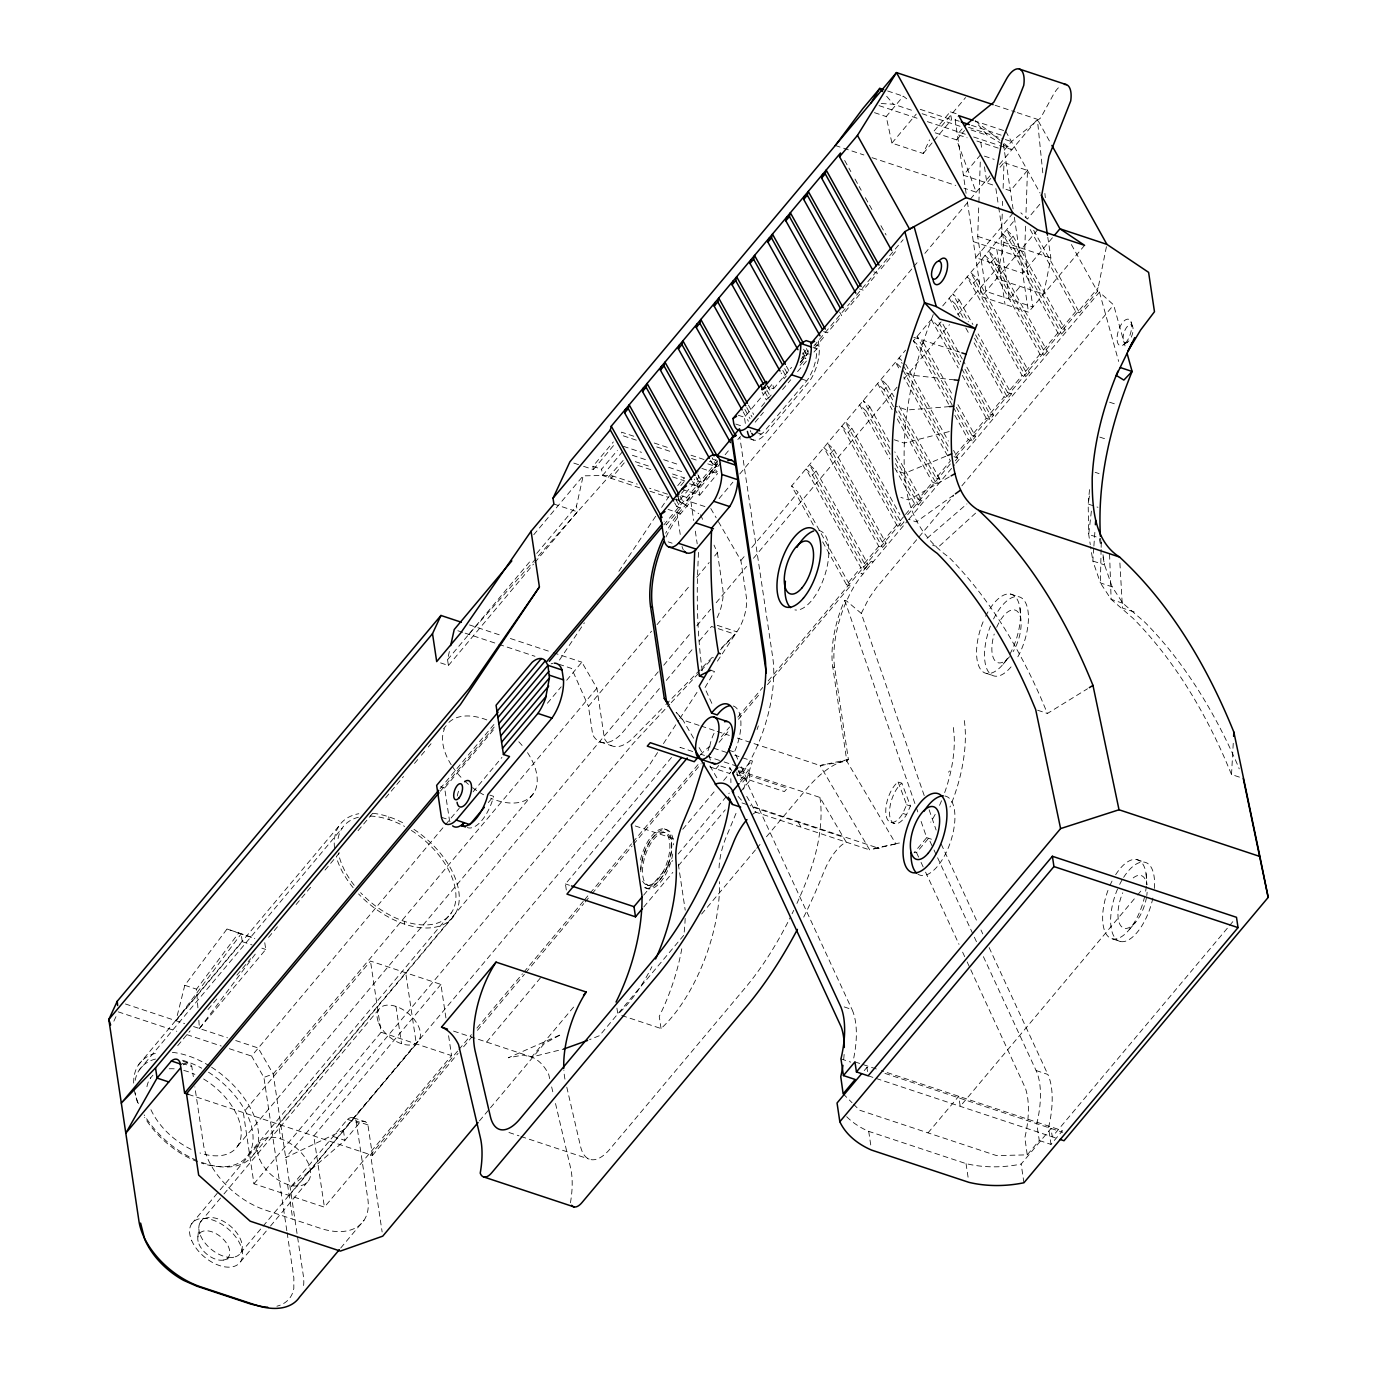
<?xml version="1.0" encoding="UTF-8"?>
<svg xmlns="http://www.w3.org/2000/svg" width="1377" height="1377" viewBox="0 0 1377 1377"><rect width="100%" height="100%" fill="white"/><g stroke="black" fill="none" stroke-linecap="round" stroke-linejoin="round"><path stroke-width="0.75" stroke-dasharray="5 3.75" d="M1101.101 549.457L1100.395 582.919L1111.136 599.356L1133.116 618.342A1314.691 589.339 -71.7 0 1 1225.082 759.209L1231.52 774.511L1241.297 777.747M1101.152 547.375L1101.325 539.009M1025.555 226.189L1024.677 251.939L1032.905 306.951L985.932 291.39L977.704 236.362L978.823 204.175M978.892 202.04L980.372 159.112M1002.232 214.106L1001.199 244.142L1009.41 299.17L1020.168 286.364M1002.525 205.534L1002.663 201.231M1003.11 188.356L1003.988 162.606L1027.483 170.404L1025.848 217.6M698.483 552.349L697.433 578.065A505.479 226.585 -71.7 0 0 702.304 671.425M1231.52 774.511L1233.276 742.719M1093.734 548.218L1092.839 561.007L1100.395 582.919L1112.134 586.809L1122.875 603.246L1144.855 622.249A1314.691 589.339 -71.7 0 1 1236.821 763.116L1239.231 768.848M1093.889 546.084L1094.939 531.143M1089.517 489.61L1088.174 504.068L1088.708 534.414L1090.291 544.638M197.892 1236.856L199.011 1225.754M1091.376 511.125L1088.708 534.414L1098.502 537.667M717.159 461.605L715.833 473.068L718.26 470.194M1089.414 495.961L1088.174 504.068L1097.951 507.304M998.669 207.17L1003.936 242.369L996.673 278.584L1043.646 294.144L1050.892 257.947L1047.794 237.223M1030.185 229.546L1075.764 311.529L1079.516 312.768L1097.435 291.425L1106.901 244.366M440.606 662.905L448.437 665.487L447.559 659.686L449.78 649.634M534.844 562.505L577.376 511.814L576.515 505.996L583.159 475.857L610.768 475.34L637.293 484.136M227.016 928.993L241.13 933.916L242.283 941.679L175.963 1020.718L184.793 985.295L227.016 928.993L254.659 938.305M489.782 795.08L493.534 796.319L492.277 800.949A33.633 15.078 -71.7 0 1 467.319 827.577M707.985 750.758L709.241 746.73L728.881 753.236M743.597 789.228L752.444 761.051L734.767 755.198M898.097 781.964L906.668 804.77L902.796 813.411A22.135 9.932 -71.7 0 1 886.013 814.891A22.135 9.932 -71.7 0 1 898.097 781.964L901.849 783.22L910.438 806.027L906.548 814.65A22.135 9.932 -71.7 0 1 889.766 816.131A22.135 9.932 -71.7 0 1 901.849 783.22M933.262 314.541C913.175 364.785 901.453 419.09 904.62 473.378C906.376 508.888 920.335 536.858 949.011 557.306A1314.691 589.339 -71.7 0 1 1040.978 698.173L1047.415 713.475L1087.503 688.775M736.006 813.377L726.884 835.391A45.08 20.207 -71.7 0 0 719.018 868.939M113.861 1021.2L116.46 1015.589M906.686 98.8L903.295 96.183L886.203 116.563L891.917 143.105L923.227 153.484L929.544 139.886M924.225 795.596L861.279 613.402L846.597 600.974L844.703 600.355L844.118 601.629A69.194 31.017 -71.7 0 0 832.775 667.002L846.855 761.206L895.842 843.843A59.28 26.576 -71.7 0 1 900.455 842.913M861.279 613.402L868.904 598.324L876.357 587.772L953.607 495.686M657.586 752.565L648.206 766.903L343.389 1130.173L285.693 1157.609L633.489 743.115L669.756 704.232M663.456 743.597L678.706 720.291M679.877 718.501L697.485 691.615M717.417 661.132L736.867 631.836A27.678 12.41 -71.7 0 0 746.317 596.826L740.878 560.491L717.245 519.645M559.441 660.082L584.399 622.8M618.841 571.3L655.676 516.272M661.614 507.39L669.928 494.963L649.531 488.198M197.909 1007.809L196.532 989.185L238.755 932.883M175.963 1020.718L241.13 933.916L254.814 938.46M198.822 1020.237L199.441 1028.499L255.657 953.607M286.812 1230.677L263.902 1077.399L251.561 1056.073L444.1 826.355M737.383 738.089L820.072 765.509L846.855 761.206L848.387 759.467L834.669 667.621A69.194 31.017 -71.7 0 1 845.994 602.248L849.747 594.296A69.194 31.017 -71.7 0 1 862.88 574.089L907.598 520.781M908.975 519.129L954.519 464.841M955.896 463.206L1099.431 292.113L1113.649 304.937L1125.956 349.293M961.886 485.823L1113.649 304.937M533.777 534.706L583.159 475.857M583.607 466.338L593.384 469.574L592.902 466.321L613.367 441.931M593.384 469.574L615.209 443.566M639.789 487.854L602.524 475.495L601.594 469.213L617.395 450.365M447.559 659.686L531.247 559.957M536.72 553.416L576.515 505.996M602.524 475.495L622.301 451.931M448.437 665.487L533.484 564.14M468.782 634.367L625.089 458.266M891.917 143.105L916.204 114.153M624.246 462.861L611.216 478.37L610.768 475.34M138.475 1064.903L339.052 825.856M139.249 1069.998L342.116 828.214M956.137 113.689L950.268 111.744L933.158 132.123L956.636 139.903L976.19 192.195L963.952 188.15M941.438 126.305L965.587 97.543M923.227 153.484L932.659 142.227M934.019 140.626L951.559 119.713L950.268 111.744M177.702 1045.642L190.095 1030.874M207.996 1009.548L217.635 998.067M236.913 975.088L250.666 958.685M268.567 937.341L279.583 924.225M296.107 904.534L312.631 884.843M325.024 870.075L341.53 850.384M358.054 830.692L373.201 812.654M385.594 797.885L403.495 776.542M414.511 763.426L420.019 756.868M421.396 755.216L426.904 748.658M428.281 747.022L431.035 743.735M443.411 728.967L446.165 725.679M966.103 193.331L955.139 119.885L958.719 115.616M199.441 1028.499L265.761 949.459L264.608 941.696M962.093 128.853L957.325 134.533L967.102 137.786M956.636 139.903L964.537 130.505M677.742 485.651L684.266 477.888L672.028 473.826M680.806 485.582L684.713 480.917L684.266 477.888M745.336 423.376L744.423 417.265L772.772 383.477L773.564 388.762L767.471 386.748M681.495 493.362L684.18 490.16M672.131 498.577L679.085 500.884L698.845 477.32L697.915 471.02M773.564 388.762L791.534 367.349M802.584 354.182L806.733 349.242M440.089 788.66L495.341 722.822M674.661 502.863L676.761 506.616L680.341 502.347L684.094 503.586L698.414 486.511L694.283 479.058M692.579 481.52L694.662 485.272L698.242 481.003L701.995 482.243L716.333 465.168L712.184 457.715M710.48 460.176L712.58 463.929L716.16 459.66M809.452 354.182L805.7 352.942L802.12 357.211L805.872 358.45L798.058 367.762M761.533 406.508L767.041 399.95M768.418 398.297L771.189 395.01M801.483 358.898L808.385 350.687M440.33 791.241L495.513 725.49M663.8 524.912L717.606 460.779M800.157 362.409L807.008 354.233M813.876 346.057L849.575 303.525M850.934 301.873L877.029 270.804M878.406 269.152L903.105 239.718M800.553 362.358L807.473 354.113M449.969 821.828A26.266 11.773 -71.7 0 1 449.401 819.917L444.633 788.023L495.41 727.521M676.365 500.402L680.513 507.855L666.193 524.93L664.11 521.212M725.128 454.703L730.326 448.489M737.814 439.556L740.43 436.457M814.668 347.968L823.79 337.107M859.609 294.42L845.271 311.495L841.519 310.255M881.091 268.808L895.429 251.733M717.658 463.86L698.483 486.718L699.74 495.135L681.89 489.214M704.921 506.564L687.312 500.729L715.971 466.579L715.472 463.309L709.362 461.278M720.911 462.844L678.775 513.053A69.194 31.017 -71.7 0 0 665.659 533.26M755.181 422.171L759.278 417.265M760.655 415.647L763.392 412.377M782.549 389.553L790.759 379.759M797.593 371.618L807.18 360.189M814.014 352.047L819.04 346.04L818.282 340.911M980.51 154.826L963.401 175.223L994.71 185.602M665.986 537.013A69.194 31.017 -71.7 0 1 680.668 513.673L690.875 501.486L693.733 520.558M699.74 495.135L717.675 473.464M750.981 438.661A29.64 13.288 -71.7 0 0 764.407 435.115L809.349 381.567A28.848 12.927 -71.7 0 0 819.04 346.04L815.046 344.715M1004.281 150.11L1011.441 141.573L1040.737 117.837L1053.216 94.927A22.204 9.949 -71.7 0 1 1059.894 86.458M445.477 824.703L459.247 808.282M473.034 791.878L501.951 757.402M547.409 703.217L561.179 686.813M566.687 680.238L581.851 662.182L596.895 688.173L604.434 738.623A57.473 25.767 -71.7 0 0 632.749 738.244L664.334 706.126M719.087 498.629L732.891 482.174M739.793 473.946L912.452 268.188M913.829 266.536L919.354 259.96M924.879 253.368L969.064 200.698M970.458 199.045L989.925 175.843M999.461 164.483L1037.363 119.3L1050.858 143.569M990.838 178.304L986.879 183.003L984.142 164.706M1000.046 167.323L1003.988 162.606M488.267 802.602L493.534 796.319M1027.483 170.404L1010.357 190.783L1002.542 188.201M596.895 688.173L273.197 1073.957L263.902 1077.399M445.924 1017.913L440.915 984.417L370.482 961.06L243.333 1112.599L253.97 1183.79L324.404 1207.147L451.57 1055.608L448.437 1034.661M659.411 688.569L621.01 734.337A57.473 25.767 -71.7 0 1 592.695 734.716L588.461 706.384L651.562 631.182M657.036 624.642L689.963 585.414M696.831 577.238L709.172 562.522M714.663 555.981L717.4 552.711L714.026 545.12M1012.973 213.211L975.708 257.637L1022.681 273.197L1053.044 237.016M237.584 1146.112L533.605 793.341M813.377 525.102L791.62 485.978L905.584 350.154M948.615 404.184L913.399 340.842L931.317 319.498L937.857 325.747L960.785 366.988M942.711 305.918L1015.641 218.977M740.878 560.491L746.334 554.002M751.79 547.495L798.161 492.226L791.62 485.978M812.482 475.151L816.062 470.882L809.521 464.634L864.429 563.382L868.198 564.622L864.618 568.89L860.849 567.651L805.941 468.903L812.482 475.151L864.618 568.89M830.4 453.808L833.98 449.539L827.439 443.291L882.347 542.039L886.099 543.278L882.519 547.547L878.767 546.308L823.859 447.559L830.4 453.808L882.519 547.547M848.301 432.464L851.881 428.195L845.34 421.947L900.248 520.695L904.018 521.935L900.42 526.203L896.668 524.964L841.76 426.216L848.301 432.464L900.42 526.203M890.196 454.238L866.219 411.121L869.799 406.852L863.259 400.604L890.196 449.04M893.501 406.663L884.12 389.777L887.7 385.508L881.16 379.26L893.587 401.619M952.264 405.217L919.939 347.09L923.519 342.821L916.979 336.573L952.213 399.915M937.857 325.747L941.438 321.478L962.282 358.984M963.057 317.536L955.758 304.403L959.339 300.134L952.798 293.886L968.341 321.822M973.677 283.06L977.257 278.791L970.716 272.543L1025.624 371.291L1029.376 372.53L1025.796 376.799L1022.044 375.56L967.119 276.811L973.677 283.06L1025.796 376.799M991.578 261.716L995.158 257.447L988.617 251.199L1043.525 349.947L1047.277 351.187L1043.697 355.455L1039.945 354.216L985.037 255.468L991.578 261.716L1043.697 355.455M1009.496 240.373L1013.076 236.104L1006.535 229.856L1061.443 328.604L1065.196 329.843L1061.615 334.112L1057.863 332.873L1002.938 234.124L1009.496 240.373L1061.615 334.112M1039.79 204.261L1027.397 219.029L1020.856 212.781M248.514 1154.563L451.398 912.779M191.61 1223.843L218.823 1191.398M220.182 1189.78L259.668 1142.738M658.206 671.804L278.55 1124.269L280.736 1138.882M663.731 665.229L691.409 632.232M696.865 625.743L710.721 609.202M716.178 602.713L746.609 566.429M753.46 558.287L897.064 387.144M903.932 378.933L949.51 324.628M957.79 314.765L999.203 265.417M253.867 1154.201L454.462 915.154M200.491 1221.967L222.592 1195.615M223.969 1193.962L378.709 1009.548M1084.594 245.347L1028.499 312.183L981.543 296.623L1037.638 229.77M666.279 680.393L693.715 647.706M699.189 641.166L711.548 626.449L735.025 634.246L720.515 649.789M253.97 1183.79L381.119 1032.251L370.482 961.06M440.915 984.417L313.767 1135.956L324.404 1207.147M367.917 1124.906L356.178 1121.016A18.796 8.417 -71.7 0 0 347.486 1119.381L290.186 1187.68L344.904 1140.345L359.242 1123.271A18.796 8.417 -71.7 0 1 367.917 1124.906L372.478 1155.406L188.529 1094.422M240.579 1252.984L418.815 1040.582M289.187 1195.46L416.336 1043.921L405.699 972.73M240.562 1261.728L269.152 1227.647M270.512 1226.029L308.62 1180.605M566.326 890.024L565.431 883.931L671.752 757.195M822.689 541.867L846.528 584.726L860.849 567.651M864.429 563.382L878.767 546.308M882.347 542.039L896.668 524.964M900.248 520.695L904.155 516.031M905.464 514.482L914.586 503.621L918.339 504.86L921.919 500.591L894.809 451.845M895.377 458.352L918.166 499.352L932.487 482.277L936.24 483.516L939.837 479.248L898.131 404.27M898.768 410.931L936.067 478.008L950.405 460.934L903.777 377.091M955.277 455.116L968.306 439.59L972.059 440.829L975.639 436.561L956.877 402.824M956.344 407.368L971.887 435.321L986.225 418.247L989.977 419.486L993.557 415.217L963.332 360.86M964.933 369.26L989.805 413.978L1004.126 396.903L1007.878 398.142L1011.458 393.874L978.1 333.888M975.587 334.869L1007.706 392.634L1022.044 375.56M1025.624 371.291L1039.945 354.216M1043.525 349.947L1057.863 332.873M1061.443 328.604L1075.764 311.529M457.577 1051.133L370.602 1154.787L382.135 1231.985M458.954 1049.481L471.382 1034.678M476.907 1028.085L522.468 973.797M523.845 972.145L583.211 901.401M584.588 899.749L588.736 894.809M590.113 893.174L631.544 843.808M632.921 842.156L699.189 763.185M721.273 736.85L729.569 726.987M737.848 717.107L762.703 687.484M768.211 680.909L902.142 521.315M907.667 514.723L950.457 463.722M955.982 457.13L1098.192 287.655M372.478 1155.406L458.093 1053.371M463.619 1046.795L471.898 1036.915M477.423 1030.34L524.379 974.382M525.756 972.73L583.762 903.605M585.139 901.969L590.664 895.377M592.041 893.725L632.095 846.012M633.472 844.359L701.134 763.719M719.087 742.323L730.137 729.156M738.433 719.276L760.517 692.941M767.419 684.713L850.28 585.965L798.161 492.226M955.345 460.744L957.738 457.904L953.572 450.399M486.615 1042.062L541.144 977.068M682.751 829.229L715.472 790.226M723.648 780.484L730.481 772.359M340.721 1248.027L364.027 1220.229M643.661 895.136L672.664 860.573M678.173 853.998L729.276 793.1M740.327 779.933L748.606 770.053L739.552 767.058M740.465 782.016L744.475 777.23L746.351 777.85L741.291 783.874M643.799 906.961L672.802 872.398M678.327 865.806L725.266 809.848M740.465 791.758L750.121 780.225L748.606 770.053M490.505 1107.745L544.363 1043.542L561.3 1034.385L508.32 1057.777L522.916 1055.075L531.694 1057.02L575.328 1005.021M479.454 1120.912L489.11 1109.397M683.698 935.396L599.563 1035.642L589.58 1039.635M701.633 914.018L755.422 849.919M756.799 848.284L760.947 843.344M766.455 836.768L806.457 789.107C817.611 776.026 831.192 763.529 848.387 759.467L820.072 765.509L869.696 849.919L895.532 843.981M948.529 772.17L949.528 770.965M921.093 821.415L926.704 837.646L914.053 852.707L916.531 852.604L928.58 838.266L933.09 848.025M864.205 1070.635L866.925 1067.399L870.918 1068.724M928.029 1132.875L958.719 1096.281L960.234 1106.333L1136.197 896.616M1137.574 894.981L1141.688 890.058M853.533 1104.199L859.455 1110.137L996.604 1155.613L1027.242 1154.855L1039.274 1140.5L1036.778 1123.821A70.416 31.568 -71.7 0 0 1036.106 1070.549L982.799 955.38M1023.937 1182.757L1021.149 1164.047L1051.012 1128.434L1052.269 1136.851L1228.25 927.134M1229.609 925.499L1233.74 920.576M1039.274 1140.5L1051.012 1144.407L1062.51 1130.706L881.383 1070.652M1003.058 664.248L1008.239 658.24M1129.157 929.733L1135.612 922.211M718.811 765.44L715.851 768.865L714.938 762.755M671.201 702.683L713.269 657.569M665.848 704.594L712.46 657.173M721.496 647.999L735.025 634.246M975.57 513.156L938.374 547.03L932.504 545.085M927.031 538.321L966.929 503.913M953.676 495.083L916.307 521.883L908.476 519.284M1123.666 344.698L1127.643 342.03M949.269 476.924L908.734 499.971L900.902 497.39M945.827 456.269L904.62 473.378L896.788 470.779M223.522 1260.075L233.729 1257.201M949.252 431.569L904.069 443.033L894.293 439.779M453.549 1031.098L531.694 1057.02L563.623 1049.067M895.842 843.843L872.192 848.731L879.146 848.404L750.086 805.614M949.373 406.611L907.133 409.985L895.394 406.095M881.228 103.533L893.501 104.239L913.915 111.003M954.244 379.863L913.691 375.405L901.952 371.515M959.838 352.219L913.743 337.279M995.106 105.289L1015.228 111.967M1017.242 112.621L1037.363 119.3L1043.164 176.497M887.649 90.985L903.295 96.183M1003.626 130.522L975.054 121.038L987.429 135.376L1001.406 143.535M955.139 119.885L959.218 121.245M971.473 125.307L1002.095 135.462M920.249 109.334L951.559 119.713M968.565 127.355L1003.282 138.87M1005.33 139.542L1011.441 141.573M922.091 113.706L960.888 126.564M971.095 129.954L987.429 135.376M879.042 105.633L920.008 119.197M927.358 121.641L965.587 134.326M973.642 136.994L997.791 144.998M999.633 145.601L1011.888 149.663L1003.592 143.122M976.895 141.022L998.411 148.165M874.464 112.656L886.203 116.563M984.417 156.117L994.211 159.371M835.305 145.497L863.895 154.964M872.054 157.684L955.776 185.43M1003.936 242.369L1050.892 257.947M977.704 236.362L1024.677 251.939M973.315 241.595L1020.288 257.172M873.758 271.837L877.51 273.076L863.19 290.151L859.437 288.912M1109.587 402.204L1117.401 404.786M823.618 331.599L827.37 332.838L841.691 315.763L839.626 312.045M1007.706 392.634L1011.458 393.874M1099.758 437.094L1107.573 439.676M812.998 347.538L816.75 348.777A27.333 12.255 -71.7 0 1 807.404 380.052L763.719 432.12A26.111 11.704 -71.7 0 1 757.746 435.666M989.805 413.978L993.557 415.217M1095.145 472.311L1099.07 473.602M801.362 378.933L809.349 381.567M971.887 435.321L975.639 436.561M953.986 456.665L957.738 457.904M936.067 478.008L939.837 479.248M738.313 415.252L744.423 417.265M735.766 424.064L743.907 426.767M756.421 432.464L764.407 435.115M749.811 438.798L753.804 440.106M918.166 499.352L921.919 500.591M712.322 459.023L716.315 460.348M633.799 436.234L621.561 432.171L622.043 435.425L636.329 440.175M654.23 443.015L670.565 448.42M690.979 455.202L707.313 460.607M712.58 463.929L716.333 465.168M656.743 446.94L673.095 452.362M691.461 458.455L699.636 461.157M707.795 463.86L715.971 466.579M1122.875 603.246L1111.136 599.356L1109.483 551.334M701.874 468.438L717.727 473.688M1134.2 611.956L1122.462 608.066L1119.811 561.3M623.368 446.32L641.51 452.327M663.662 459.677L679.773 465.013M632.37 455.271L646.467 459.952M668.637 467.302L684.748 472.638M635.296 461.656L651.614 467.061M637.792 465.357L652.061 470.091M672.475 476.855L684.713 480.917M694.662 485.272L698.414 486.511M689.55 483.757L700.359 487.338M1010.477 594.055L1018.464 596.706M592.902 466.321L601.594 469.213M681.615 495.737L686.83 497.476L687.312 500.729M873.104 561.902L871.228 561.282L861.004 573.469L862.88 574.089M573.813 463.102L581.645 465.684M649.978 491.228L668.344 497.321M676.761 506.616L680.513 507.855M680.668 513.673L668.069 509.37M846.528 584.726L850.28 585.965M553.898 504.034L577.376 511.814M668.155 541.867L672.114 543.175M986.534 673.422L994.521 676.073M1037.638 710.222L1047.415 713.475M717.297 625.347L736.867 631.836M832.775 667.002L834.669 667.621M710.721 670.272L714.474 671.511L704.766 688.035L712.77 705.334M469.54 624.951L502.209 635.778M510.385 638.498L551.213 652.027M553.261 652.698L581.851 662.182M457.852 630.735L463.309 632.559M465.133 633.162L496.873 643.679M498.87 644.35L534.999 656.313M558.89 664.23L571.627 668.465L588.461 706.384M1136.559 859.541L1144.545 862.174M699.068 725.386L682.923 720.051L676.09 712.288M701.082 726.058L715.197 730.739M717.21 731.411L729.311 735.421M906.668 804.77L910.438 806.027M728.777 750.172L734.406 752.049L737.814 759.415M902.796 813.411L906.548 814.65M692.717 751.532L680.049 747.332L680.651 751.394M700.583 754.131L704.508 755.439M706.47 756.093L722.185 761.292M724.147 761.946L735.92 765.853M739.776 770.845L819.917 797.421L846.218 842.139L844.91 842.776A46.508 20.844 -71.7 0 0 823.566 872.57A283.645 127.149 -71.7 0 1 803.548 917.443M720.825 766.111L730.912 769.45M738.984 772.136L787.386 788.178L784.408 791.603L739.26 776.628M891.091 822.396L894.843 823.635M736.729 774.666L740.723 775.991A94.221 42.239 -71.7 0 0 772.686 657.036L739.845 437.335M926.704 837.646L932.487 839.557M709.947 766.903L729.586 773.426M600.045 741.893L611.784 745.783M742.014 802.929L748.055 804.943M753.099 807.215L843.258 837.113M754.751 811.81L869.696 849.919M1112.616 938.907L1120.603 941.558A41.517 18.607 -71.7 0 0 1153.461 894.947M640.46 859.85A31 13.89 -71.7 0 1 664.213 828.92L666.089 829.539M663.249 832.087L665.125 832.724M635.279 825.959L674.558 838.989M440.64 786.697L444.633 788.023M647.293 885.015L649.169 885.635M441.415 817.284L449.401 819.917M646.329 888.182L648.206 888.802M565.431 883.931L569.458 885.273M844.187 1006.914L852.019 1009.513A70.416 31.568 -71.7 0 1 853.086 1061.03M1036.106 1070.549L1047.845 1074.439A70.416 31.568 -71.7 0 1 1048.517 1127.711L1051.012 1144.407M854.928 1061.874L879.352 1069.981M840.951 1058.896L850.728 1062.132M884.929 1073.371L1062.751 1132.324M868.181 1075.816L874.171 1077.795M876.185 1078.466L1056.193 1138.142M621.767 1015.503L661.046 1028.533A118.267 53.014 -71.7 0 0 701.616 966.929A107.303 48.092 -71.7 0 0 719.517 881.659M846.7 1116.713A90.744 60.726 -8.5 0 0 868.715 1131.36L966.034 1163.617A90.744 60.726 -8.5 0 0 1021.149 1164.047M242.283 941.679L252.06 944.915M261.854 948.168L265.761 949.459M381.119 1032.251L451.57 1055.608M184.793 985.295L196.532 989.185M125.427 1003.971L184.638 1023.593M193.572 1026.553L227.515 1037.81M235.691 1040.53L258.136 1047.966L273.197 1073.957L303.353 1275.791A64.53 38.246 40 0 1 303.319 1287.443M508.939 1132.496L518.974 1135.818M520.971 1136.49L589.098 1159.073M118.198 1011.854L176.79 1031.287M186.893 1034.643L221.249 1046.021M229.339 1048.706L251.561 1056.073M183.124 1061.34L188.993 1063.285M353.373 1117.78L365.112 1121.67M182.022 1063.268L191.799 1066.521L193.331 1076.676M347.486 1119.381L359.242 1123.271M333.165 1136.455L344.904 1140.345L343.389 1130.173M1003.162 144.568L1011.888 149.663M676.038 498.904L698.776 513.621M975.398 120.849L1001.94 141.814M955.758 304.403L949.218 298.155L959.58 316.779M913.399 340.842L919.939 347.09M901.694 360.413L899.078 357.917L902.176 363.511M900.73 367.194L895.498 362.185L899.629 369.638M884.12 389.777L877.579 383.529L892.089 409.606M866.219 411.121L859.678 404.872L889.714 458.902M843.137 1093.82L852.053 1102.719M738.106 796.405L742.151 800.949M886.668 96.304L893.501 104.239M676.279 712.322L682.923 720.051L693.715 738.399M798.178 822.172L801.139 827.198M731.875 771.137L729.758 767.523A90.624 40.622 -71.7 0 1 730.43 772.927M746.73 796.388L756.042 812.241L754.751 812.878A46.508 20.844 -71.7 0 0 750.861 815.752M699.12 747.573L703.44 754.906M709.912 765.922L718.536 780.604M710.79 508.509L716.16 517.786M1071.375 244.555L1097.435 291.425M1005.675 131.194L1040.117 193.124M1033.645 230.286L1079.516 312.768M1013.076 236.104L1065.196 329.843M995.158 257.447L1047.277 351.187M977.257 278.791L1029.376 372.53M959.339 300.134L972.902 324.507M974.52 338.157L1007.878 398.142M965.793 327.967L969.942 335.42M974.09 342.873L1004.126 396.903M939.028 322.683L960.785 361.807M961.834 368.864L989.977 419.486M844.652 160.438L850.866 171.609M855.014 179.062L858.129 184.656M859.162 186.515L861.227 190.25M865.376 197.703L868.491 203.297M869.524 205.156L873.672 212.609M880.919 225.656L886.099 234.968M931.317 319.498L958.237 367.934M962.385 375.387L986.225 418.247M923.519 342.821L952.712 395.319M953.297 407.093L972.059 440.829M954.846 415.372L968.306 439.59M905.618 364.165L948.357 441.036M903.209 365.37L948.805 447.353M903.071 370.31L947.91 450.933M887.7 385.508L893.966 396.765M894.551 408.539L936.24 483.516M897.27 418.918L932.487 482.277M869.799 406.852L889.611 442.482M895.411 463.619L918.339 504.86M894.895 468.214L914.586 503.621M851.881 428.195L899.835 514.447M806.354 348.588L808.419 352.323M803.617 349.19L805.7 352.942M802.774 352.856L805.872 358.45M833.98 449.539L886.099 543.278M786.37 366.213L790.518 373.666M784.666 368.657L787.799 374.286L784.202 378.555L781.086 372.926M782.79 370.482L785.888 376.076M816.062 470.882L868.198 564.622M767.419 385.698L771.568 393.151M766.748 390.001L769.881 395.629L766.3 399.898L762.135 392.393M764.872 391.825L770.053 401.137M748.486 405.165L753.667 414.494M746.764 407.592L751.98 416.973M744.888 409.451L750.069 418.763M743.184 411.861L748.399 421.242M697.864 474.79L701.995 482.243M696.16 477.251L698.242 481.003M679.945 496.133L684.094 503.586M678.259 498.594L680.341 502.347M941.214 844.118L977.36 922.194M980.975 929.991L982.782 933.899M989.116 947.565L1047.845 1074.439M934.002 849.988L936.704 855.84M937.617 857.785L976.465 941.713M916.531 852.604L920.146 860.418M921.058 862.363L924.673 870.178M925.568 872.123L959.012 944.347M962.626 952.161L966.241 959.976M967.153 961.921L969.856 967.773M970.768 969.735L1025.383 1088.14A71.002 31.826 -71.7 0 1 1024.849 1137.746L1027.242 1154.855M741.239 766.8L746.351 777.85M744.475 777.23L852.019 1009.513M738.141 770.414L740.723 775.991L739.001 771.017M700.566 514.791L703.94 522.365M1131.033 321.891L1132.651 326.504M1112.134 586.809L1104.578 564.914L1102.564 554.811M929.131 809.779L936.119 830.021M844.703 600.355L915.481 805.201M916.187 807.215L918.287 813.308M1099.431 292.113L1118.658 361.445M549.698 1078.639L548.735 1074.49A127.459 57.128 -71.7 0 0 531.694 1057.02M551.643 1086.935L553.588 1095.214M555.516 1103.511L570.56 1167.765A67.886 30.432 -71.7 0 1 570.388 1203.068M566.79 1087.193L580.543 1146.49A47.816 21.43 -71.7 0 0 609.288 1149.829L745.405 987.619A223.315 100.108 -71.7 0 0 790.415 917.168M1099.328 538.648L1100.946 546.738M1100.447 538.304L1101.72 546.497M1102.994 554.673L1104.578 564.914L1092.839 561.007L1090.618 546.686M1003.351 143.862L1013.076 208.908M1014.333 217.291L1028.499 312.183M995.881 188.529L998.359 205.087M980.803 142.33L982.025 150.454M996.81 249.375L1005.021 304.403M967.36 201.731L981.543 296.623M966.034 1163.617L968.22 1178.178M866.925 1067.399L867.544 1071.599M868.715 1131.36L870.884 1145.905M717.4 552.711L722.822 589.046A27.678 12.41 -71.7 0 1 716.797 618.376M736.833 771.963L737.452 776.026A120.453 53.996 -71.7 0 1 752.444 761.051M695.316 531.161L697.21 543.863M678.138 494.584L679.085 500.884M676.933 512.382L680.238 534.448M678.327 864.119L685.212 910.18M661.046 1028.533L659.239 1016.364A117.613 52.722 -71.7 0 0 682.217 946.378M616.93 1008.119L617.843 1014.212A118.267 53.014 -71.7 0 0 651.906 966.671M388.727 816.802L389.157 819.642M404.356 921.351L404.786 924.191M395.974 1006.415L401.55 1043.732M356.178 1121.016L367.831 1198.954A64.53 38.246 40 0 1 320.152 1228.232L265.296 1210.039A64.53 38.246 40 0 1 203.452 1144.459L194.845 1086.849M287.552 1184.461L292.733 1219.127M287.122 1232.725L293.852 1277.787L293.817 1288.493A57.559 34.115 40 0 1 276.897 1306.205M1044.885 193.451L1045.315 197.686M953.366 727.521L954.141 735.249A80.417 36.043 -71.7 0 1 944.295 793.634M1146.077 873.603L1146.903 884.791A27.678 12.41 -71.7 0 0 1130.792 880.127M1019.996 608.135L1020.822 619.323M564.949 1079.12A68.988 30.931 -71.7 0 1 563.864 1070.015M819.917 797.421A90.624 40.622 -71.7 0 1 808.798 874.929A223.315 100.108 -71.7 0 1 796.922 903.45M793.72 910.369A223.315 100.108 -71.7 0 1 792.068 913.777M685.161 918.356A117.613 52.722 -71.7 0 1 684.214 932.074M730.826 778.659A90.624 40.622 -71.7 0 1 730.912 782.635M700.205 755.061A120.453 53.996 -71.7 0 1 709.241 746.73M964.296 720.567A94.221 42.239 -71.7 0 1 949.975 807.042M1128.951 340.842A9.415 4.217 -71.7 0 1 1123.219 336.418A9.415 4.217 -71.7 0 1 1130.655 324.662A9.415 4.217 -71.7 0 1 1131.292 337.141M1115.663 874.705A41.517 18.607 -71.7 0 1 1146.525 882.382M1146.284 886.237A41.517 18.607 -71.7 0 1 1145.475 892.296M1144.666 896.427A41.517 18.607 -71.7 0 1 1112.461 938.873A41.517 18.607 -71.7 0 1 1108.537 888.905M1109.896 885.6A41.517 18.607 -71.7 0 1 1112.633 879.903M1123.649 877.356A41.517 18.607 -71.7 0 1 1146.404 862.759A41.517 18.607 -71.7 0 1 1154.064 890.885M1120.603 941.558A41.517 18.607 -71.7 0 1 1117.883 888.251M1119.673 884.413A41.517 18.607 -71.7 0 1 1122.616 879.025M993.574 618.944A41.517 18.607 -71.7 0 1 1025.228 602.059A41.517 18.607 -71.7 0 1 1016.45 659.239M1011.045 666.898A41.517 18.607 -71.7 0 1 987.361 669.997A41.517 18.607 -71.7 0 1 990.424 626.07M1147.127 892.227A27.678 12.41 -71.7 0 1 1146.766 895.549M1146.507 897.253A27.678 12.41 -71.7 0 1 1124.596 928.322A27.678 12.41 -71.7 0 1 1122.771 892.795M985.605 616.294A41.517 18.607 -71.7 0 1 1016.932 598.892A41.517 18.607 -71.7 0 1 1009.479 654.85M1007.448 658.258A41.517 18.607 -71.7 0 1 980.08 668.585A41.517 18.607 -71.7 0 1 983.815 620.132M844.118 1054.421A71.002 31.826 -71.7 0 1 843.653 1059.808M996.69 627.31A27.678 12.41 -71.7 0 1 1018.567 612.834A27.678 12.41 -71.7 0 1 1013.128 651.614M1009.53 656.726A27.678 12.41 -71.7 0 1 994.418 659.944A27.678 12.41 -71.7 0 1 994.211 634.074M551.144 663.834A31.929 14.321 -71.7 0 1 552.711 663.353M733.27 706.005A35.458 15.887 -71.7 0 1 734.406 752.049M758.331 725.886A80.417 36.043 -71.7 0 1 757.092 729.535M750.93 432.085A26.111 11.704 -71.7 0 1 750.241 430.502M710.446 760.087A22.135 9.932 -71.7 0 1 709.43 756.334M709.757 746.368A22.135 9.932 -71.7 0 1 715.575 730.498M457.267 796.061A13.839 6.197 -71.7 0 1 459.333 789.228M818.867 530.524A41.517 18.607 -71.7 0 1 825.322 573.675A41.517 18.607 -71.7 0 1 794.925 609.908M683.336 549.784A26.197 11.739 -71.7 0 1 682.028 546.462M944.949 796.009A41.517 18.607 -71.7 0 1 949.682 844.308A41.517 18.607 -71.7 0 1 916.652 873.138M640.77 871.744A31 13.89 -71.7 0 1 657.483 832.637A31 13.89 -71.7 0 1 673.542 844.876M672.751 853.998A31 13.89 -71.7 0 1 644.952 887.132M640.649 869.782A27.678 12.41 -71.7 0 1 660.994 832.104A27.678 12.41 -71.7 0 1 665.969 865.427A27.678 12.41 -71.7 0 1 642.216 880.316M664.213 828.92A31 13.89 -71.7 0 1 667.742 864.98A31 13.89 -71.7 0 1 643.076 886.513M941.524 800.76A80.417 36.043 -71.7 0 1 939.269 805.975M935.19 814.341A80.417 36.043 -71.7 0 1 930.783 822.172M183.124 1064.886A18.796 8.417 -71.7 0 1 191.799 1066.521M208.495 1072.201A69.194 41.017 40 0 1 252.972 1140.948A69.194 41.017 40 0 1 201.472 1163.135M197.634 1161.758A69.194 41.017 40 0 1 144.602 1117.332M137.614 1102.633A69.194 41.017 40 0 1 135.17 1092.822M135.204 1080.325A69.194 41.017 40 0 1 157.942 1058.517M182.47 1060.273A69.194 41.017 40 0 1 201.731 1068.208M411.362 830.417A69.194 41.017 40 0 1 449.986 914.707A69.194 41.017 40 0 1 360.619 892.692M354.199 885.256A69.194 41.017 40 0 1 338.381 852.931M338.088 838.541A69.194 41.017 40 0 1 360.826 816.733M370.206 816.079A69.194 41.017 40 0 1 404.614 826.424M527.511 752.651A55.355 32.807 40 0 1 532.503 794.822A55.355 32.807 40 0 1 490.677 798.195M483.602 794.77A55.355 32.807 40 0 1 478.387 791.689M476.666 790.57A55.355 32.807 40 0 1 471.674 786.955M468.455 784.356A55.355 32.807 40 0 1 463.842 780.174M460.968 777.265A55.355 32.807 40 0 1 452.258 766.369M451.208 764.769A55.355 32.807 40 0 1 444.513 728.743M448.919 722.391A55.355 32.807 40 0 1 487.32 720.102M518.802 741.755A55.355 32.807 40 0 1 522.812 746.317M413.943 829.333A73.067 43.307 40 0 1 452.551 917.667A73.067 43.307 40 0 1 358.588 893.931M353.114 887.683A73.067 43.307 40 0 1 336.349 857.131M334.508 847.974A73.067 43.307 40 0 1 358.812 813.721M372.96 813.308A73.067 43.307 40 0 1 405.045 823.945M211.593 1067.227A73.067 43.307 40 0 1 258.342 1141.929A73.067 43.307 40 0 1 198.787 1161.259M196.945 1160.501A73.067 43.307 40 0 1 144.137 1114.888M138.371 1103.597A73.067 43.307 40 0 1 134.189 1089M133.672 1083.114A73.067 43.307 40 0 1 158.235 1052.768M172.383 1052.355A73.067 43.307 40 0 1 209.82 1066.108M203.641 1079.017A55.355 32.807 40 0 1 241.199 1134.441A55.355 32.807 40 0 1 199.958 1152.962M191.11 1149.347A55.355 32.807 40 0 1 150.093 1107.779M146.943 1086.711A55.355 32.807 40 0 1 149.284 1079.929M169.216 1068.793A55.355 32.807 40 0 1 175.86 1068.965M183.743 1070.411A55.355 32.807 40 0 1 194.88 1074.387M152.916 1075.179L150.162 1078.466A55.355 32.807 40 0 1 152.916 1075.162M1125.577 342.959A13.839 6.197 -71.7 0 0 1130.018 320.17A13.839 6.197 -71.7 0 0 1117.504 334.198A13.839 6.197 -71.7 0 0 1125.577 342.959M660.185 879.507A27.678 12.41 -71.7 0 0 668.034 834.221A27.678 12.41 -71.7 0 0 643.214 863.792A27.678 12.41 -71.7 0 0 660.185 879.507M378.675 1023.008A25.388 15.044 40 0 0 415.957 1043.318A25.388 15.044 40 0 0 401.636 1008.893A25.388 15.044 40 0 0 378.675 1023.008M200.457 1235.41A25.388 15.044 40 0 0 237.739 1255.721A25.388 15.044 40 0 0 223.418 1221.296A25.388 15.044 40 0 0 200.457 1235.41M191.558 1240.247A31 18.366 40 0 0 237.085 1265.05A31 18.366 40 0 0 219.597 1223.034A31 18.366 40 0 0 191.558 1240.247M259.616 1159.141A31 18.366 40 0 0 305.143 1183.945A31 18.366 40 0 0 287.655 1141.929A31 18.366 40 0 0 259.616 1159.141M198.959 1243.982A18.744 11.119 40 0 0 226.499 1258.974A18.744 11.119 40 0 0 215.914 1233.568A18.744 11.119 40 0 0 198.959 1243.982"/><path stroke-width="1.5" d="M1233.637 736.351L1233.861 732.116A1363.006 610.992 -71.7 0 0 1119.57 557.048C1093.476 540.559 1092.133 505.497 1092.202 477.767C1094.044 440.967 1103.889 405.079 1117.935 371.153M1095.386 524.74L1095.696 520.489M977.033 324.438C960.199 365.284 948.942 409.365 951.714 453.825C954.037 474.686 959.098 498.87 978.668 510.333L1119.57 557.048M994.642 180.232L1001.888 140.867L1023.731 85.426A22.204 9.949 -71.7 0 0 1019.445 69.074A22.204 9.949 -71.7 0 0 1006.243 79.367L993.764 102.277L964.485 125.996M450.675 645.606L454.221 629.53L511.831 560.869M461.381 622.249L440.95 615.467L432.516 633.678L436.698 661.597L460.779 632.886L531.074 531.229L553.898 504.034L553.02 498.216L610.304 429.951L611.268 426.181L840.521 152.985L839.54 156.754L891.659 250.494M673.628 500.987L624.624 412.876L625.606 409.107M624.624 412.876L628.222 408.608L629.186 404.838L678.913 494.274M691.529 479.644L642.543 391.533L643.507 387.763M642.543 391.533L646.123 387.264L647.087 383.495L696.831 472.931M709.448 458.3L660.444 370.189L661.425 366.42M660.444 370.189L664.024 365.921L665.005 362.151L717.847 457.181M730.481 442.585L678.362 348.846L679.326 345.076M678.362 348.846L681.942 344.577L682.906 340.808L735.748 435.838M742.134 409.985L696.263 327.502L697.244 323.733M696.263 327.502L699.843 323.234L700.824 319.464L747.436 403.306M759.002 386.765L714.181 306.159L715.145 302.389M714.181 306.159L717.761 301.89L718.725 298.12L766.387 383.822M780.036 371.05L732.082 284.815L733.063 281.046M732.082 284.815L735.662 280.547L736.643 276.777L785.338 364.354M797.954 349.706L750 263.472L750.964 259.702M750 263.472L753.58 259.203L754.544 255.434L803.239 343.011M820.021 335.868L767.901 242.128L768.882 238.359M767.901 242.128L771.481 237.86L772.463 234.09L825.288 329.12M836.889 312.648L785.819 220.785L786.783 217.015M785.819 220.785L789.4 216.516L790.364 212.746L843.206 307.777M855.84 293.181L803.72 199.441L804.702 195.672M803.72 199.441L807.301 195.173L808.282 191.403L861.107 286.433M872.708 269.961L821.639 178.098L822.603 174.328M821.639 178.098L825.219 173.829L826.183 170.059L879.025 265.09M704.181 762.824L692.803 799.039L683.68 821.053A45.08 20.207 -71.7 0 0 675.952 860.556A107.303 48.092 -71.7 0 1 658.413 952.609A118.267 53.014 -71.7 0 1 655.607 958.96M440.95 615.467L117.252 1001.251L108.817 1019.462L138.974 1221.296A64.53 38.246 40 0 0 200.818 1286.875L255.692 1305.069A64.53 38.246 40 0 0 299.566 1297.065L339.344 1249.662M553.02 498.216L569.906 461.794L896.479 72.585L993.092 104.618M1127.074 353.321L1132.101 371.463L1123.839 380.086L1116.334 375.405L1134.682 337.589M1132.101 342.735L1127.746 351.496L1140.621 330.015L1154.477 311.718L1148.607 272.353L1106.901 244.366L1059.946 228.789L1041.167 195M684.197 551.041A26.197 11.739 -71.7 0 0 696.314 549.199L678.465 543.278A26.197 11.739 -71.7 0 1 664.179 540.559L660.392 514.826L708.329 457.698A22.049 9.88 -71.7 0 1 719.62 459.832L721.806 474.428L737.779 479.73A26.731 11.98 -71.7 0 1 729.672 506.581L711.599 528.131L711.1 543.295A505.479 226.585 -71.7 0 0 718.536 653.128L699.137 686.159L711.582 713.062L717.228 714.938A35.458 15.887 -71.7 0 1 729.621 705.764M870.987 102.965L879.817 88.386L883.724 89.694M839.54 156.754L857.458 135.411L896.479 72.585L966.017 197.651L1012.973 213.211L1037.638 229.77L1084.594 245.347L1059.946 228.789L1054.421 235.364M539.405 586.963L460.348 704.628L155.532 1067.898L121.314 1103.115L469.109 688.62L539.405 586.963L531.074 531.229M835.305 145.497L862.708 108.766L879.817 88.386L882.554 91.553M432.516 633.678L108.817 1019.462L110.659 1024.97M188.529 1094.422L184.621 1093.131L180.06 1062.614A18.796 8.417 -71.7 0 0 171.385 1060.996L157.047 1078.071L125.806 1133.185L180.507 1067.984M759.725 430.794L747.745 426.818A26.111 11.704 -71.7 0 1 733.734 423.393L732.994 418.522L761.361 384.717L766.679 381.446M761.361 384.717L762.083 389.605L800.777 343.475L806.165 340.618L812.258 342.649M496.994 711.427L541.333 658.585M498.078 712.167L436.647 785.389L441.415 817.284A26.266 11.773 -71.7 0 0 456.217 820.055L469.832 824.582L484.325 807.318M717.985 454.617L739.432 428.781A29.64 13.288 -71.7 0 0 756.421 432.464L801.362 378.933A28.848 12.927 -71.7 0 0 811.053 343.407L904.827 231.646L914.087 226.62L936.274 306.537L975.45 328.69L939.734 319.051L924.535 302.647L904.827 231.646M497.906 717.572L545.326 660.719A31.929 14.321 -71.7 0 0 541.591 658.602L540.145 658.499A31.929 14.321 -71.7 0 0 532.107 662.337L496.064 705.265L503.431 754.493L509.524 756.524L456.217 820.055M184.621 1093.131L438.712 790.312M546.428 661.941L662.423 523.69L610.304 429.951M438.953 792.894L186.497 1093.751L198.667 1175.115L250.184 1221.192L340.36 1251.091L382.754 1236.15L478.06 1122.565M549.303 661.356L662.423 526.548M747.745 426.818L791.431 374.751A27.333 12.255 -71.7 0 0 800.777 343.475L810.967 346.849M498.835 723.734L547.943 665.315L545.378 661.012M499.748 729.879L548.838 671.374M500.66 736.041L549.423 677.914L547.943 665.315L562.023 669.979L563.503 679.877A32.652 14.631 -71.7 0 1 551.97 718.088L487.906 794.46L486.632 799.073A33.633 15.078 -71.7 0 1 461.691 825.701L465.443 826.957M501.589 742.186L548.717 686.004M502.502 748.348L546.256 696.211M678.465 543.278L713.699 501.297A26.731 11.98 -71.7 0 0 721.806 474.428M503.431 754.493L537.891 713.424A32.652 14.631 -71.7 0 0 545.567 698.294L549.423 677.914M461.691 825.701L464.204 822.706A26.266 11.773 -71.7 0 1 452.637 825.873M712.15 530.317L694.731 551.093L693.681 576.825A505.479 226.585 -71.7 0 0 698.845 672.269L699.396 675.918L703.148 677.174M746.971 819.625A46.508 20.844 -71.7 0 0 733.39 842.672A283.645 127.149 -71.7 0 1 656.536 976.362L491.761 1172.739A19.467 8.727 -71.7 0 1 480.229 1173.17A67.886 30.432 -71.7 0 0 480.401 1137.867L458.558 1044.592A127.459 57.128 -71.7 0 0 441.518 1027.122L496.064 962.127L586.223 992.025A68.988 30.931 -71.7 0 0 563.778 1068.277M681.563 757.505L566.945 894.103L635.503 916.824L642.422 908.596M687.261 758.038L631.355 824.668L641.992 895.859A117.613 52.722 -71.7 0 1 616.035 1002.043M635.503 916.824L633.988 906.668L642.267 896.788M844.308 1047.501A71.002 31.826 -71.7 0 0 841.278 1027.104L732.444 791.568L739.122 783.616M583.504 995.261L586.223 992.025M842.948 1065.35A71.002 31.826 -71.7 0 1 840.762 1076.711L843.137 1093.82L855.186 1079.482L843.447 1075.575L854.928 1061.874L856.442 1071.908L868.181 1075.816L1052.389 856.27L1236.494 917.306L1238.026 927.599L1023.937 1182.757A90.744 60.726 -8.5 0 1 968.84 1182.327L871.503 1150.07A90.744 60.726 -8.5 0 1 839.832 1121.721L837.044 1103.011L861.486 1073.871M856.442 1071.908L1060.6 828.593L1119.019 809.762L1259.903 856.477L1268.183 897.408L1064.008 1140.741L1060.101 1139.433M839.832 1121.721L1053.939 866.563L1052.389 856.27M843.447 1075.575L840.951 1058.896A70.416 31.568 -71.7 0 0 840.28 1005.623L732.736 773.34L737.848 767.695M955.38 493.861L960.475 490.195M681.89 489.214L686.486 485.943M660.392 514.826L665.005 511.555M736.265 435.27L731.6 438.385L766.3 672.974M1089.327 687.657L1092.977 685.402A1363.006 610.992 -71.7 0 0 978.668 510.333M732.994 418.522L736.54 416.336M811.053 343.407L814.547 341.289M735.731 435.218L732.254 437.318L764.7 654.385A94.221 42.239 -71.7 0 1 732.736 773.34M951.111 475.874L954.795 473.774M966.017 197.651L909.577 229.15L857.458 135.411M762.083 389.605L765.681 387.694M699.396 675.918L710.721 670.272M664.11 536.376A69.194 31.017 -71.7 0 0 650.564 606.586L664.282 698.432L715.506 784.047A59.28 26.576 -71.7 0 1 731.376 788.832L732.943 791.551M947.789 455.46L951.714 453.825M587.583 1040.427L563.623 1049.067M949.373 406.611L953.607 406.267M954.244 379.863L958.512 380.345M961.852 352.873L965.897 354.164M1019.445 69.074L1066.418 84.651M973.005 120.367L958.719 115.616L1012.973 213.211M961.249 121.916L969.425 124.636M936.274 306.537L924.535 302.647C902.985 355.335 889.422 412.291 892.864 469.488C894.637 504.998 908.596 532.968 937.272 553.416A1314.691 589.339 -71.7 0 1 1029.239 694.283L1035.676 709.568L1060.6 828.593M1120.362 367.573L1132.101 371.463C1110.895 423.548 1097.211 479.747 1100.412 536.29M791.431 374.751L801.414 378.055M716.109 455.202L732.082 460.486M719.62 459.832L735.593 465.116A22.049 9.88 -71.7 0 0 727.848 460.624M713.699 501.297L729.672 506.581M695.626 522.83L713.475 528.751M668.499 546.824L686.331 552.745M650.564 606.586L652.44 607.223L666.52 701.409M718.536 653.128L720.412 653.748M713.665 717.004L727.28 721.514M549.423 675.195L563.503 679.877M1053.939 866.563L1238.026 927.599M696.624 758.09L650.254 742.702L647.276 746.127L694.249 761.705A120.453 53.996 -71.7 0 1 699.206 756.111M700.893 759.329L714.508 763.839M537.891 713.424L551.97 718.088M715.197 784.202L732.564 804.461L740.637 807.129M571.472 885.927L633.988 906.668M441.518 1027.122L447.525 1029.118M171.385 1060.996L181.162 1064.232M483.947 1177.025L574.123 1206.923M168.786 1081.961L157.047 1078.071L155.532 1067.898M732.444 791.568L733.717 792.928M664.282 698.432L668.275 703.062M728.244 797.128L732.564 804.461M1051.908 145.428L1106.901 244.366M825.219 173.829L876.288 265.692M807.301 195.173L858.387 287.036M789.4 216.516L840.469 308.379M771.481 237.86L822.568 329.723M753.58 259.203L800.485 343.561M735.662 280.547L782.584 364.905M717.761 301.89L763.633 384.372M699.843 323.234L745.714 405.716M681.942 344.577L733.029 436.44M664.024 365.921L714.078 455.907M646.123 387.264L695.11 475.375M628.222 408.608L677.209 496.718M611.268 426.181L662.044 517.477M737.28 768.573L728.777 750.172A35.458 15.887 -71.7 0 0 733.115 709.603A35.458 15.887 -71.7 0 0 711.582 713.062M1233.861 732.116L1259.903 856.477M1243.259 778.401L1268.183 897.408M1092.977 685.402L1119.019 809.762M1047.484 235.157L1041.614 195.809L1048.861 156.444L1070.704 101.003A22.204 9.949 -71.7 0 0 1064.404 84.427M140.609 1223.086L144.619 1239.025A57.559 34.115 40 0 0 183.623 1280.386L196.859 1286.187L250.958 1304.122L263.764 1306.962A57.559 34.115 40 0 0 267.654 1307.186M117.252 1001.251L117.63 1005.503M496.064 962.127A68.988 30.931 -71.7 0 0 475.185 1051.167L490.384 1116.592A47.816 21.43 -71.7 0 0 519.112 1119.931L655.228 957.721A223.315 100.108 -71.7 0 0 718.639 845.03A90.624 40.622 -71.7 0 0 729.982 799.056M797.421 929.389A283.645 127.149 -71.7 0 1 746.695 1006.26L581.937 1202.62A19.467 8.727 -71.7 0 1 571.575 1205.271M554.242 663.163A31.929 14.321 -71.7 0 1 562.023 669.979M652.44 607.223A69.194 31.017 -71.7 0 1 663.766 541.832M939.045 260.89A13.839 6.197 -71.7 0 1 947.496 263.3A13.839 6.197 -71.7 0 1 941.489 281.924A13.839 6.197 -71.7 0 1 933.038 279.497M749.811 437.37A29.64 13.288 -71.7 0 1 747.401 431.414M752.754 434.443A26.111 11.704 -71.7 0 1 751.773 433.411M724.509 721.755A22.135 9.932 -71.7 0 1 730.722 744.527A22.135 9.932 -71.7 0 1 712.184 762.651M464.617 781.723A13.839 6.197 -71.7 0 1 471.536 787.11A13.839 6.197 -71.7 0 1 465.116 804.633A13.839 6.197 -71.7 0 1 457.061 802.292M790.57 607.653A41.517 18.607 -71.7 0 1 785.406 581.197M796.922 547.375A41.517 18.607 -71.7 0 1 813.687 530.988M916.652 873.138A41.517 18.607 -71.7 0 1 911.04 852.535M924.053 811.191A41.517 18.607 -71.7 0 1 943.297 795.854M803.462 598.083A41.517 18.607 -71.7 0 0 815.236 530.128A41.517 18.607 -71.7 0 0 778.022 574.502A41.517 18.607 -71.7 0 0 803.462 598.083M937.341 277.328A9.415 4.217 -71.7 0 0 940.353 261.802A9.415 4.217 -71.7 0 0 931.833 271.355A9.415 4.217 -71.7 0 0 937.341 277.328M709.706 754.441A22.135 9.932 -71.7 0 0 715.988 718.192A22.135 9.932 -71.7 0 0 696.125 741.859A22.135 9.932 -71.7 0 0 709.706 754.441M929.561 863.551A41.517 18.607 -71.7 0 0 941.334 795.613A41.517 18.607 -71.7 0 0 904.104 839.97A41.517 18.607 -71.7 0 0 929.561 863.551M459.04 797.92A8.4 3.77 -71.7 0 0 461.433 784.15A8.4 3.77 -71.7 0 0 453.894 793.135A8.4 3.77 -71.7 0 0 459.04 797.92M801.948 587.91A27.678 12.41 -71.7 0 0 809.796 542.607A27.678 12.41 -71.7 0 0 784.976 572.195A27.678 12.41 -71.7 0 0 801.948 587.91M928.029 853.396A27.678 12.41 -71.7 0 0 935.878 808.092A27.678 12.41 -71.7 0 0 911.075 837.664A27.678 12.41 -71.7 0 0 928.029 853.396"/></g></svg>
